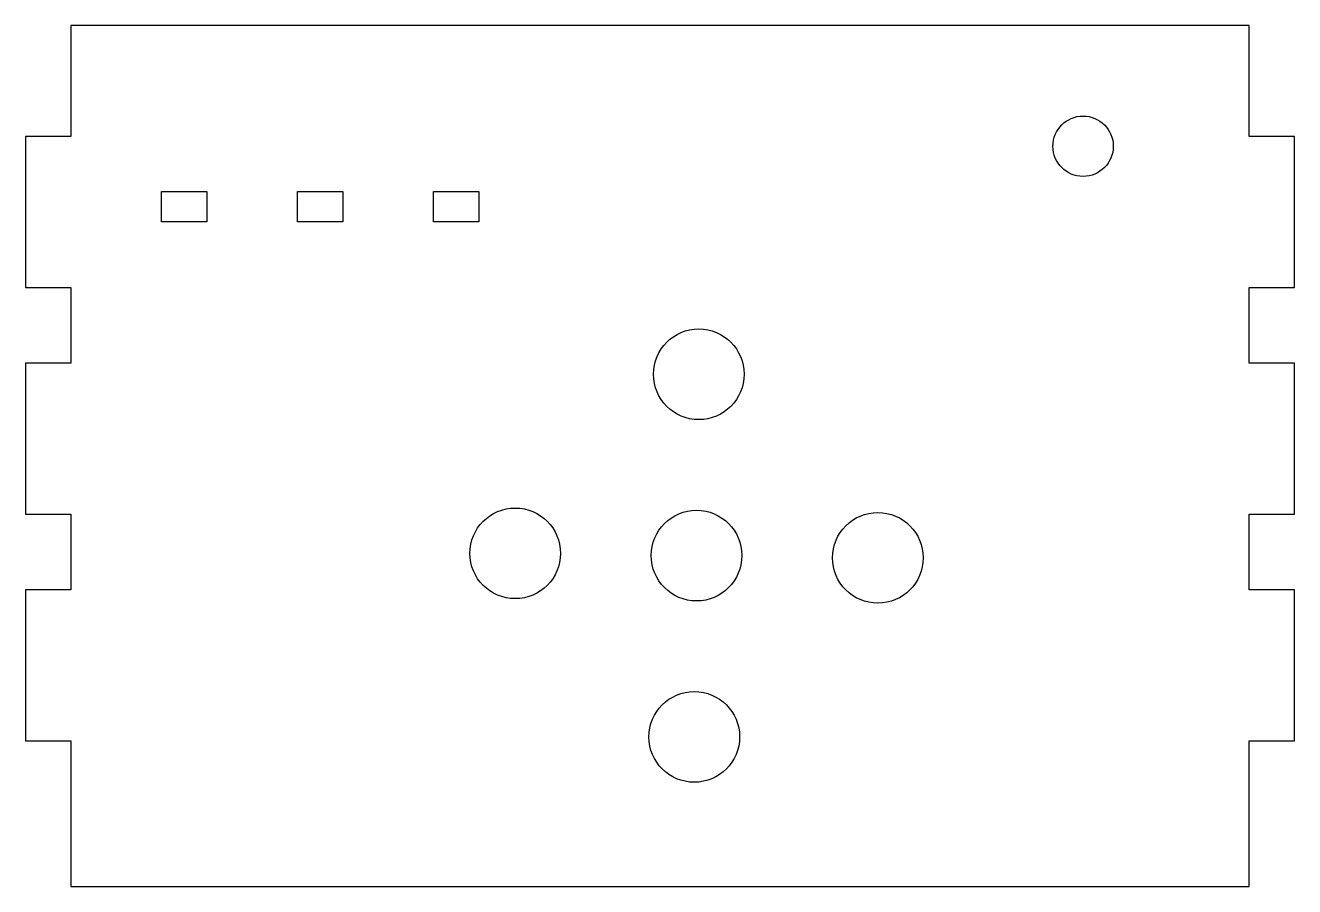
# Model space of a CAD drawing. Header units: millimetres. Extents: x 3 to 87, y 3 to 60.
import ezdxf

# ---------------------------------------------------------------- set-up
doc = ezdxf.new("R2010")
doc.units = ezdxf.units.MM
doc.layers.get('0').update_dxf_attribs({"linetype": 'CONTINUOUS'})

msp = doc.modelspace()

# ---------------------------------------------------------------- linework, layer by layer
for points in [[(3, 12.645), (6, 12.645), (6, 3), (84, 3), (84, 12.645), (87, 12.645), (87, 22.645), (84, 22.645), (84, 27.645), (87, 27.645), (87, 37.645), (84, 37.645), (84, 42.645), (87, 42.645), (87, 52.645), (84, 52.645), (84, 60), (6, 60), (6, 52.645), (3, 52.645), (3, 42.645), (6, 42.645), (6, 37.645), (3, 37.645), (3, 27.645), (6, 27.645), (6, 22.645), (3, 22.645)], [(15, 49), (15, 47), (12, 47), (12, 49)], [(21, 47), (21, 49), (24, 49), (24, 47)], [(30, 47), (30, 49), (33, 49), (33, 47)]]:
    msp.add_lwpolyline(points, close=True)
for centre, radius in [((73, 52), 2), ((47.567, 36.908), 3), ((35.418, 25.058), 3), ((47.418, 24.908), 3), ((59.418, 24.759), 3), ((47.269, 12.908), 3)]:
    msp.add_circle(centre, radius)

doc.saveas('drawing.dxf')
